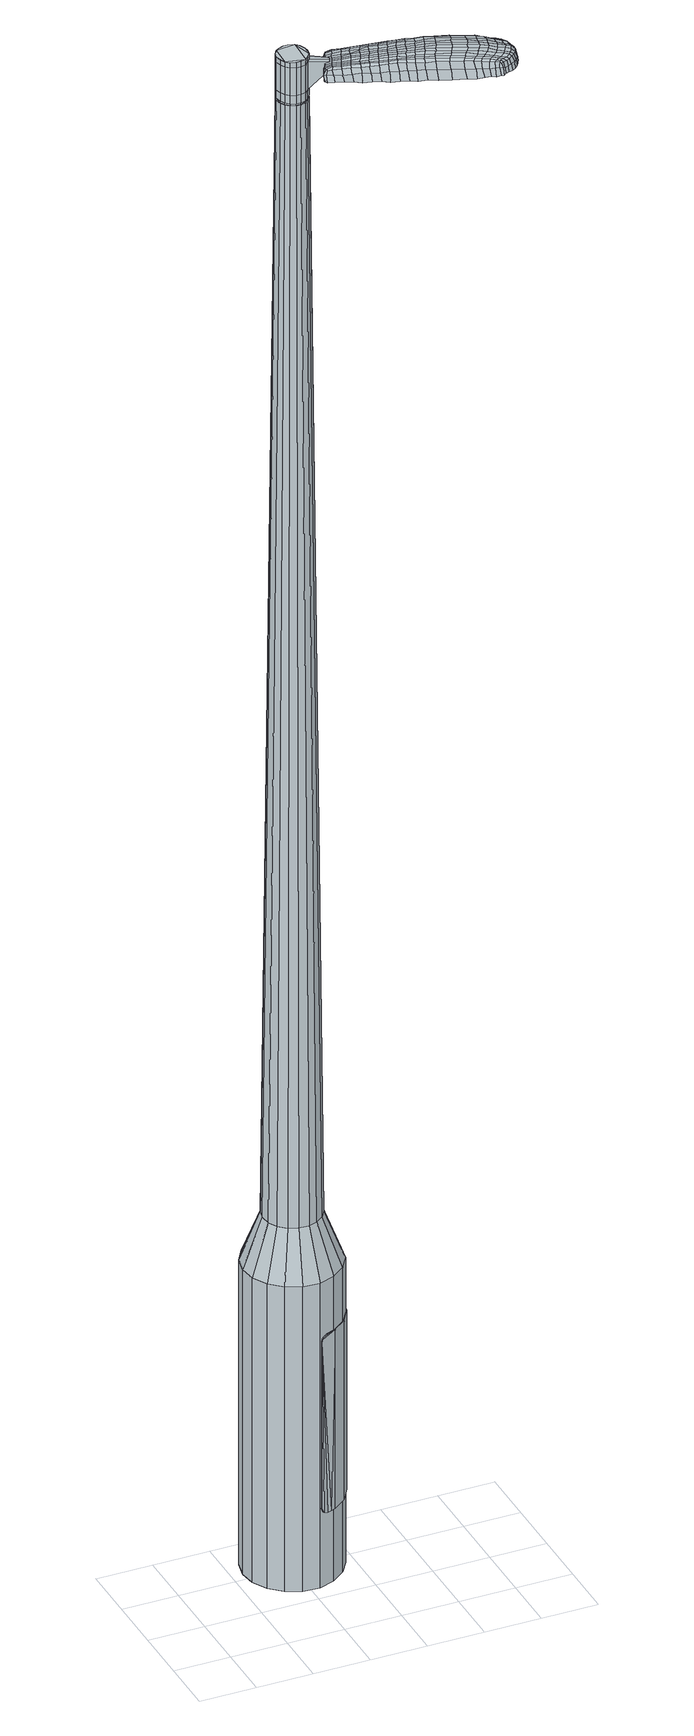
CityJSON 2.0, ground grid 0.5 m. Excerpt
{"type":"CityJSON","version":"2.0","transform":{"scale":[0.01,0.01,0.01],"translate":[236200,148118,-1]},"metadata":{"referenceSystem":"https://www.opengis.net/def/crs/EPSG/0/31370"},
"CityObjects":{
"object1":{"type":"GenericCityObject","attributes":{"cluster":417,"mean_distance_to_centroid":0.353,"new_centroid_x":236201,"new_centroid_y":148119.06,"mean_distance_to_camera":9.39,"H1":10.13,"H2":10.42,"Z_final":110.4,"cluster2":-1,"proj_x":236199.3,"proj_y":148123.16,"id_line":53955,"bearing_l":67.48,"distance":4.45,"orientation":"right","G_obj":337.48},"geometry":[{"type":"MultiSurface","lod":"2","boundaries":[[[0,1,2,3]],[[1,4,5,2]],[[4,6,7,5]],[[6,8,9,7]],[[8,10,11,9]],[[10,12,13,11]],[[12,14,15,13]],[[14,16,17,15]],[[16,18,19,17]],[[18,20,21,19]],[[20,22,23,21]],[[22,24,25,23]],[[24,26,27,25]],[[26,28,29,27]],[[28,30,31,29]],[[30,32,33,31]],[[32,34,35,33]],[[34,0,3,35]],[[36,37,38,39]],[[38,40,41,42]],[[41,43,42]],[[42,44,45,46]],[[45,47,46]],[[46,48,49,50]],[[49,51,50]],[[42,46,50,38]],[[50,52,39,38]],[[53,36,39]],[[2,5,7,35]],[[7,9,11,15]],[[11,13,15]],[[15,17,19,23]],[[19,21,23]],[[23,25,27,31]],[[27,29,31]],[[15,23,31,7]],[[31,33,35,7]],[[3,2,35]],[[1,0,54,55]],[[0,34,56,54]],[[34,32,57,56]],[[32,30,58,57]],[[30,28,59,58]],[[28,26,60,59]],[[26,24,61,60]],[[24,22,62,61]],[[22,20,63,62]],[[20,18,64,63]],[[18,16,65,64]],[[16,14,66,65]],[[14,12,67,66]],[[12,10,68,67]],[[10,8,69,68]],[[8,6,70,69]],[[6,4,71,70]],[[4,1,55,71]],[[55,54,72,73]],[[54,56,74,72]],[[56,57,75,74]],[[57,58,76,75]],[[58,59,77,76]],[[59,60,78,77]],[[60,61,79,78]],[[61,62,80,79]],[[62,63,81,80]],[[63,64,82,81]],[[64,65,83,82]],[[65,66,84,83]],[[66,67,85,84]],[[67,68,86,85]],[[68,69,87,86]],[[69,70,88,87]],[[70,71,89,88]],[[71,55,73,89]],[[90,91,92,93]],[[94,95,91,90]],[[75,96,95,94]],[[97,98,96,75]],[[99,100,98,97]],[[101,102,100,99]],[[103,104,102,101]],[[80,105,104,103]],[[106,107,105,80]],[[108,109,107,106]],[[110,111,109,108]],[[112,113,111,110]],[[114,115,113,112]],[[116,117,115,114]],[[118,119,117,116]],[[120,121,119,118]],[[122,123,121,120]],[[93,92,123,122]],[[124,125,126,127]],[[128,124,127,129]],[[130,128,129,131]],[[132,130,131,133]],[[134,132,133,135]],[[136,134,135,137]],[[138,136,137,139]],[[140,138,139,141]],[[142,140,141,143]],[[144,142,143,145]],[[146,144,145,147]],[[148,146,147,149]],[[150,148,149,151]],[[152,150,151,153]],[[154,152,153,155]],[[156,154,155,157]],[[73,72,90,93]],[[72,74,94,90]],[[74,75,94]],[[76,97,75]],[[76,77,99,97]],[[77,78,101,99]],[[78,79,103,101]],[[79,80,103]],[[81,106,80]],[[81,82,108,106]],[[82,83,110,108]],[[83,84,112,110]],[[84,85,114,112]],[[85,86,116,114]],[[86,87,118,116]],[[87,88,120,118]],[[88,89,122,120]],[[89,73,93,122]],[[158,159,92,91]],[[159,160,123,92]],[[160,161,121,123]],[[161,162,119,121]],[[162,163,117,119]],[[163,164,115,117]],[[164,165,113,115]],[[165,166,111,113]],[[166,167,109,111]],[[167,168,107,109]],[[168,105,107]],[[169,104,105]],[[169,170,102,104]],[[170,171,100,102]],[[171,172,98,100]],[[172,96,98]],[[173,95,96]],[[173,158,91,95]],[[39,52,156,174]],[[159,158,175,157]],[[53,39,174,125]],[[158,173,126,175]],[[36,53,125,124]],[[173,96,127,126]],[[37,36,124,128]],[[96,172,129,127]],[[38,37,128,130]],[[172,171,131,129]],[[40,38,130,132]],[[171,170,133,131]],[[41,40,132,134]],[[170,169,135,133]],[[43,41,134,136]],[[169,105,137,135]],[[42,43,136,138]],[[105,168,139,137]],[[44,42,138,140]],[[168,167,141,139]],[[45,44,140,142]],[[167,166,143,141]],[[47,45,142,144]],[[166,165,145,143]],[[46,47,144,146]],[[165,164,147,145]],[[48,46,146,148]],[[164,163,149,147]],[[49,48,148,150]],[[163,162,151,149]],[[51,49,150,152]],[[162,161,153,151]],[[50,51,152,154]],[[161,160,155,153]],[[52,50,154,156]],[[160,159,157,155]],[[156,157,176,177]],[[157,175,178,176]],[[175,126,179,178]],[[126,125,180,179]],[[125,174,181,180]],[[174,156,177,181]],[[182,183,184,185]],[[186,182,185,187]],[[182,186,188,189]],[[183,182,189,190]],[[191,192,193,194]],[[195,191,194,196]],[[191,195,197,198]],[[192,191,198,199]],[[200,201,202,203]],[[204,200,203,205]],[[200,204,206,207]],[[201,200,207,208]],[[209,210,211,212]],[[213,209,212,214]],[[209,213,215,216]],[[210,209,216,217]],[[218,219,220,221]],[[222,218,221,223]],[[218,222,224,225]],[[219,218,225,226]],[[227,228,229,230]],[[231,227,230,232]],[[227,231,233,234]],[[228,227,234,235]],[[236,237,238,239]],[[228,236,239,229]],[[236,228,235,240]],[[237,236,240,241]],[[242,243,244,245]],[[237,242,245,238]],[[242,237,241,246]],[[243,242,246,247]],[[248,186,187,249]],[[243,248,249,244]],[[248,243,247,250]],[[186,248,250,188]],[[251,252,253,254]],[[255,251,254,256]],[[251,255,257,258]],[[252,251,258,259]],[[260,261,262,263]],[[252,260,263,253]],[[260,252,259,264]],[[261,260,264,265]],[[266,267,268,269]],[[261,266,269,262]],[[266,261,265,270]],[[267,266,270,271]],[[272,273,274,275]],[[267,272,275,268]],[[272,267,271,276]],[[273,272,276,277]],[[278,183,190,279]],[[273,278,279,274]],[[278,273,277,280]],[[183,278,280,184]],[[281,282,283,284]],[[285,281,284,286]],[[281,285,287,288]],[[282,281,288,289]],[[290,291,292,293]],[[282,290,293,283]],[[290,282,289,294]],[[291,290,294,295]],[[296,297,298,299]],[[291,296,299,292]],[[296,291,295,300]],[[297,296,300,301]],[[302,195,196,303]],[[297,302,303,298]],[[302,297,301,304]],[[195,302,304,197]],[[305,306,307,308]],[[309,305,308,310]],[[305,309,311,312]],[[306,305,312,313]],[[314,315,316,317]],[[306,314,317,307]],[[314,306,313,318]],[[315,314,318,319]],[[320,321,322,323]],[[315,320,323,316]],[[320,315,319,324]],[[321,320,324,325]],[[326,327,328,329]],[[321,326,329,322]],[[326,321,325,330]],[[327,326,330,331]],[[332,192,199,333]],[[327,332,333,328]],[[332,327,331,334]],[[192,332,334,193]],[[335,221,220,336]],[[337,335,336,338]],[[335,337,339,340]],[[221,335,340,223]],[[341,337,338,342]],[[343,341,342,344]],[[341,343,345,346]],[[337,341,346,339]],[[347,343,344,348]],[[349,347,348,350]],[[347,349,351,352]],[[343,347,352,345]],[[353,349,350,354]],[[355,353,354,356]],[[353,355,357,358]],[[349,353,358,351]],[[359,355,356,360]],[[210,359,360,211]],[[359,210,217,361]],[[355,359,361,357]],[[362,363,208,207]],[[364,362,207,206]],[[362,364,365,366]],[[363,362,366,367]],[[368,369,367,366]],[[370,368,366,365]],[[368,370,371,372]],[[369,368,372,373]],[[374,375,373,372]],[[376,374,372,371]],[[374,376,377,378]],[[375,374,378,379]],[[380,381,379,378]],[[382,380,378,377]],[[380,382,215,213]],[[381,380,213,214]],[[383,384,385,386]],[[285,383,386,287]],[[383,285,286,387]],[[384,383,387,388]],[[389,204,205,390]],[[384,389,390,385]],[[389,384,388,391]],[[204,389,391,206]],[[392,393,394,395]],[[231,392,395,233]],[[392,231,232,396]],[[393,392,396,397]],[[398,399,400,401]],[[393,398,401,394]],[[398,393,397,402]],[[399,398,402,403]],[[404,201,208,405]],[[399,404,405,400]],[[404,399,403,406]],[[201,404,406,202]],[[407,408,409,410]],[[189,407,410,190]],[[407,189,188,411]],[[408,407,411,412]],[[413,414,415,416]],[[408,413,416,409]],[[413,408,412,417]],[[414,413,417,418]],[[419,212,211,420]],[[414,419,420,415]],[[419,414,418,421]],[[212,419,421,214]],[[422,423,424,425]],[[194,422,425,196]],[[422,194,193,426]],[[423,422,426,427]],[[428,216,215,429]],[[423,428,429,424]],[[428,423,427,430]],[[216,428,430,217]],[[431,432,433,434]],[[309,431,434,311]],[[431,309,310,435]],[[432,431,435,436]],[[437,222,223,438]],[[432,437,438,433]],[[437,432,436,439]],[[222,437,439,224]],[[440,441,442,443]],[[255,440,443,257]],[[440,255,256,444]],[[441,440,444,445]],[[446,447,448,449]],[[441,446,449,442]],[[446,441,445,450]],[[447,446,450,451]],[[452,219,226,453]],[[447,452,453,448]],[[452,447,451,454]],[[219,452,454,220]],[[455,456,445,444]],[[254,455,444,256]],[[455,254,253,457]],[[456,455,457,458]],[[459,460,451,450]],[[456,459,450,445]],[[459,456,458,461]],[[460,459,461,462]],[[463,336,220,454]],[[460,463,454,451]],[[463,460,462,464]],[[336,463,464,338]],[[465,466,467,468]],[[312,465,468,313]],[[465,312,311,434]],[[466,465,434,433]],[[469,340,339,470]],[[466,469,470,467]],[[469,466,433,438]],[[340,469,438,223]],[[471,472,458,457]],[[263,471,457,253]],[[471,263,262,473]],[[472,471,473,474]],[[475,476,462,461]],[[472,475,461,458]],[[475,472,474,477]],[[476,475,477,478]],[[479,342,338,464]],[[476,479,464,462]],[[479,476,478,480]],[[342,479,480,344]],[[481,482,483,484]],[[318,481,484,319]],[[481,318,313,468]],[[482,481,468,467]],[[485,346,345,486]],[[482,485,486,483]],[[485,482,467,470]],[[346,485,470,339]],[[487,488,474,473]],[[269,487,473,262]],[[487,269,268,489]],[[488,487,489,490]],[[491,492,478,477]],[[488,491,477,474]],[[491,488,490,493]],[[492,491,493,494]],[[495,348,344,480]],[[492,495,480,478]],[[495,492,494,496]],[[348,495,496,350]],[[497,498,499,500]],[[324,497,500,325]],[[497,324,319,484]],[[498,497,484,483]],[[501,352,351,502]],[[498,501,502,499]],[[501,498,483,486]],[[352,501,486,345]],[[503,504,490,489]],[[275,503,489,268]],[[503,275,274,505]],[[504,503,505,506]],[[507,508,494,493]],[[504,507,493,490]],[[507,504,506,509]],[[508,507,509,510]],[[511,354,350,496]],[[508,511,496,494]],[[511,508,510,512]],[[354,511,512,356]],[[513,514,515,516]],[[330,513,516,331]],[[513,330,325,500]],[[514,513,500,499]],[[517,358,357,518]],[[514,517,518,515]],[[517,514,499,502]],[[358,517,502,351]],[[519,520,506,505]],[[279,519,505,274]],[[519,279,190,410]],[[520,519,410,409]],[[521,522,510,509]],[[520,521,509,506]],[[521,520,409,416]],[[522,521,416,415]],[[523,360,356,512]],[[522,523,512,510]],[[523,522,415,420]],[[360,523,420,211]],[[524,525,427,426]],[[334,524,426,193]],[[524,334,331,516]],[[525,524,516,515]],[[526,361,217,430]],[[525,526,430,427]],[[526,525,515,518]],[[361,526,518,357]],[[527,528,388,387]],[[284,527,387,286]],[[527,284,283,529]],[[528,527,529,530]],[[531,364,206,391]],[[528,531,391,388]],[[531,528,530,532]],[[364,531,532,365]],[[533,534,535,536]],[[234,533,536,235]],[[533,234,233,395]],[[534,533,395,394]],[[537,538,539,540]],[[534,537,540,535]],[[537,534,394,401]],[[538,537,401,400]],[[541,363,367,542]],[[538,541,542,539]],[[541,538,400,405]],[[363,541,405,208]],[[543,544,530,529]],[[293,543,529,283]],[[543,293,292,545]],[[544,543,545,546]],[[547,370,365,532]],[[544,547,532,530]],[[547,544,546,548]],[[370,547,548,371]],[[549,550,551,552]],[[240,549,552,241]],[[549,240,235,536]],[[550,549,536,535]],[[553,554,555,556]],[[550,553,556,551]],[[553,550,535,540]],[[554,553,540,539]],[[557,369,373,558]],[[554,557,558,555]],[[557,554,539,542]],[[369,557,542,367]],[[559,560,546,545]],[[299,559,545,292]],[[559,299,298,561]],[[560,559,561,562]],[[563,376,371,548]],[[560,563,548,546]],[[563,560,562,564]],[[376,563,564,377]],[[565,566,567,568]],[[246,565,568,247]],[[565,246,241,552]],[[566,565,552,551]],[[569,570,571,572]],[[566,569,572,567]],[[569,566,551,556]],[[570,569,556,555]],[[573,375,379,574]],[[570,573,574,571]],[[573,570,555,558]],[[375,573,558,373]],[[575,576,562,561]],[[303,575,561,298]],[[575,303,196,425]],[[576,575,425,424]],[[577,382,377,564]],[[576,577,564,562]],[[577,576,424,429]],[[382,577,429,215]],[[578,579,412,411]],[[250,578,411,188]],[[578,250,247,568]],[[579,578,568,567]],[[580,581,418,417]],[[579,580,417,412]],[[580,579,567,572]],[[581,580,572,571]],[[582,381,214,421]],[[581,582,421,418]],[[582,581,571,574]],[[381,582,574,379]],[[583,584,585,586]],[[586,585,587,588]],[[589,587,585,590]],[[590,585,584,591]],[[592,593,594,595]],[[595,594,596,597]],[[598,596,594,599]],[[599,594,593,600]],[[601,602,603,604]],[[604,603,605,606]],[[607,605,603,608]],[[608,603,602,609]],[[610,611,612,613]],[[613,612,614,615]],[[616,614,612,617]],[[617,612,611,618]],[[619,620,621,622]],[[622,621,623,624]],[[625,623,621,626]],[[626,621,620,627]],[[628,629,630,631]],[[631,630,632,633]],[[634,632,630,635]],[[635,630,629,636]],[[637,638,639,640]],[[640,639,629,628]],[[636,629,639,641]],[[641,639,638,642]],[[643,644,645,646]],[[646,645,638,637]],[[642,638,645,647]],[[647,645,644,648]],[[588,587,649,650]],[[650,649,644,643]],[[648,644,649,651]],[[651,649,587,589]],[[652,653,654,655]],[[655,654,656,657]],[[658,656,654,659]],[[659,654,653,660]],[[661,662,663,664]],[[664,663,653,652]],[[660,653,663,665]],[[665,663,662,666]],[[667,668,669,670]],[[670,669,662,661]],[[666,662,669,671]],[[671,669,668,672]],[[673,674,675,676]],[[676,675,668,667]],[[672,668,675,677]],[[677,675,674,678]],[[591,584,679,680]],[[680,679,674,673]],[[678,674,679,681]],[[681,679,584,583]],[[682,683,684,685]],[[685,684,686,687]],[[688,686,684,689]],[[689,684,683,690]],[[691,692,693,694]],[[694,693,683,682]],[[690,683,693,695]],[[695,693,692,696]],[[697,698,699,700]],[[700,699,692,691]],[[696,692,699,701]],[[701,699,698,702]],[[597,596,703,704]],[[704,703,698,697]],[[702,698,703,705]],[[705,703,596,598]],[[706,707,708,709]],[[709,708,710,711]],[[712,710,708,713]],[[713,708,707,714]],[[715,716,717,718]],[[718,717,707,706]],[[714,707,717,719]],[[719,717,716,720]],[[721,722,723,724]],[[724,723,716,715]],[[720,716,723,725]],[[725,723,722,726]],[[727,728,729,730]],[[730,729,722,721]],[[726,722,729,731]],[[731,729,728,732]],[[600,593,733,734]],[[734,733,728,727]],[[732,728,733,735]],[[735,733,593,592]],[[619,622,736,737]],[[737,736,738,739]],[[740,738,736,741]],[[741,736,622,624]],[[739,738,742,743]],[[743,742,744,745]],[[746,744,742,747]],[[747,742,738,740]],[[745,744,748,749]],[[749,748,750,751]],[[752,750,748,753]],[[753,748,744,746]],[[751,750,754,755]],[[755,754,756,757]],[[758,756,754,759]],[[759,754,750,752]],[[757,756,760,761]],[[761,760,611,610]],[[618,611,760,762]],[[762,760,756,758]],[[609,763,764,608]],[[608,764,765,607]],[[766,765,764,767]],[[767,764,763,768]],[[768,769,770,767]],[[767,770,771,766]],[[772,771,770,773]],[[773,770,769,774]],[[774,775,776,773]],[[773,776,777,772]],[[778,777,776,779]],[[779,776,775,780]],[[780,781,782,779]],[[779,782,783,778]],[[616,783,782,614]],[[614,782,781,615]],[[784,785,786,787]],[[787,786,686,688]],[[687,686,786,788]],[[788,786,785,789]],[[606,605,790,791]],[[791,790,785,784]],[[789,785,790,792]],[[792,790,605,607]],[[793,794,795,796]],[[796,795,632,634]],[[633,632,795,797]],[[797,795,794,798]],[[799,800,801,802]],[[802,801,794,793]],[[798,794,801,803]],[[803,801,800,804]],[[609,602,805,806]],[[806,805,800,799]],[[804,800,805,807]],[[807,805,602,601]],[[808,809,810,811]],[[811,810,590,591]],[[589,590,810,812]],[[812,810,809,813]],[[814,815,816,817]],[[817,816,809,808]],[[813,809,816,818]],[[818,816,815,819]],[[610,613,820,821]],[[821,820,815,814]],[[819,815,820,822]],[[822,820,613,615]],[[823,824,825,826]],[[826,825,595,597]],[[592,595,825,827]],[[827,825,824,828]],[[616,617,829,830]],[[830,829,824,823]],[[828,824,829,831]],[[831,829,617,618]],[[832,833,834,835]],[[835,834,710,712]],[[711,710,834,836]],[[836,834,833,837]],[[624,623,838,839]],[[839,838,833,832]],[[837,833,838,840]],[[840,838,623,625]],[[841,842,656,843]],[[843,656,658]],[[657,656,844]],[[656,842,844]],[[845,846,847,848]],[[848,847,842,841]],[[844,842,847,849]],[[849,847,846,850]],[[627,620,851,852]],[[852,851,846,845]],[[850,846,851,853]],[[853,851,620,619]],[[854,855,844]],[[844,855,655,657]],[[652,655,855,856]],[[856,855,854,857]],[[850,858,859,849]],[[849,859,854,844]],[[857,854,859,860]],[[860,859,858,861]],[[619,737,862,853]],[[853,862,858,850]],[[861,858,862,863]],[[863,862,737,739]],[[864,865,866,867]],[[867,866,713,714]],[[712,713,866,835]],[[835,866,865,832]],[[740,741,868,869]],[[869,868,865,864]],[[832,865,868,839]],[[839,868,741,624]],[[857,870,871,856]],[[856,871,664,652]],[[661,664,871,872]],[[871,870,872]],[[861,873,874,860]],[[860,874,870,857]],[[872,870,874,875]],[[875,874,873,876]],[[739,743,877,863]],[[863,877,873,861]],[[876,873,877,878]],[[878,877,743,745]],[[879,880,881,882]],[[882,881,719,720]],[[714,719,881,867]],[[867,881,880,864]],[[746,747,883,884]],[[884,883,880,879]],[[864,880,883,869]],[[869,883,747,740]],[[872,885,670,661]],[[667,670,885,886]],[[886,885,887]],[[876,888,889,875]],[[875,889,885,872]],[[887,885,889,890]],[[890,889,888,891]],[[745,749,892,878]],[[878,892,888,876]],[[891,888,892,893]],[[893,892,749,751]],[[894,895,896,897]],[[897,896,725,726]],[[720,725,896,882]],[[882,896,895,879]],[[752,753,898,899]],[[899,898,895,894]],[[879,895,898,884]],[[884,898,753,746]],[[887,900,901,886]],[[886,901,676,667]],[[673,676,901,902]],[[902,901,900,903]],[[891,904,905,890]],[[890,905,900,887]],[[903,900,905,906]],[[906,905,904,907]],[[751,755,908,893]],[[893,908,904,891]],[[907,904,908,909]],[[909,908,755,757]],[[910,911,912,913]],[[913,912,731,732]],[[726,731,912,897]],[[897,912,911,894]],[[758,759,914,915]],[[915,914,911,910]],[[894,911,914,899]],[[899,914,759,752]],[[903,916,917,902]],[[902,917,680,673]],[[591,680,917,811]],[[811,917,916,808]],[[907,918,919,906]],[[906,919,916,903]],[[808,916,919,817]],[[817,919,918,814]],[[757,761,920,909]],[[909,920,918,907]],[[814,918,920,821]],[[821,920,761,610]],[[828,921,922,827]],[[827,922,735,592]],[[732,735,922,913]],[[913,922,921,910]],[[618,762,923,831]],[[831,923,921,828]],[[910,921,923,915]],[[915,923,762,758]],[[789,924,925,788]],[[788,925,685,687]],[[682,685,925,926]],[[926,925,924,927]],[[607,765,928,792]],[[792,928,924,789]],[[927,924,928,929]],[[929,928,765,766]],[[930,931,932,933]],[[933,932,635,636]],[[634,635,932,796]],[[796,932,931,793]],[[934,935,936,937]],[[937,936,931,930]],[[793,931,936,802]],[[802,936,935,799]],[[768,763,938,939]],[[939,938,935,934]],[[799,935,938,806]],[[806,938,763,609]],[[927,940,941,926]],[[926,941,694,682]],[[691,694,941,942]],[[942,941,940,943]],[[766,771,944,929]],[[929,944,940,927]],[[943,940,944,945]],[[945,944,771,772]],[[946,947,948,949]],[[949,948,641,642]],[[636,641,948,933]],[[933,948,947,930]],[[950,951,952,953]],[[953,952,947,946]],[[930,947,952,937]],[[937,952,951,934]],[[774,769,954,955]],[[955,954,951,950]],[[934,951,954,939]],[[939,954,769,768]],[[943,956,957,942]],[[942,957,700,691]],[[697,700,957,958]],[[958,957,956,959]],[[772,777,960,945]],[[945,960,956,943]],[[959,956,960,961]],[[961,960,777,778]],[[962,963,964,965]],[[965,964,647,648]],[[642,647,964,949]],[[949,964,963,946]],[[966,967,968,969]],[[969,968,963,962]],[[946,963,968,953]],[[953,968,967,950]],[[780,775,970,971]],[[971,970,967,966]],[[950,967,970,955]],[[955,970,775,774]],[[959,972,973,958]],[[958,973,704,697]],[[597,704,973,826]],[[826,973,972,823]],[[778,783,974,961]],[[961,974,972,959]],[[823,972,974,830]],[[830,974,783,616]],[[813,975,976,812]],[[812,976,651,589]],[[648,651,976,965]],[[965,976,975,962]],[[819,977,978,818]],[[818,978,975,813]],[[962,975,978,969]],[[969,978,977,966]],[[615,781,979,822]],[[822,979,977,819]],[[966,977,979,971]],[[971,979,781,780]],[[583,586,185,184]],[[586,588,187,185]],[[598,599,198,197]],[[599,600,199,198]],[[601,604,203,202]],[[604,606,205,203]],[[625,626,225,224]],[[626,627,226,225]],[[628,631,230,229]],[[631,633,232,230]],[[637,640,239,238]],[[640,628,229,239]],[[643,646,245,244]],[[646,637,238,245]],[[588,650,249,187]],[[650,643,244,249]],[[658,659,258,257]],[[659,660,259,258]],[[660,665,264,259]],[[665,666,265,264]],[[666,671,270,265]],[[671,672,271,270]],[[672,677,276,271]],[[677,678,277,276]],[[678,681,280,277]],[[681,583,184,280]],[[688,689,288,287]],[[689,690,289,288]],[[690,695,294,289]],[[695,696,295,294]],[[696,701,300,295]],[[701,702,301,300]],[[702,705,304,301]],[[705,598,197,304]],[[706,709,308,307]],[[709,711,310,308]],[[715,718,317,316]],[[718,706,307,317]],[[721,724,323,322]],[[724,715,316,323]],[[727,730,329,328]],[[730,721,322,329]],[[600,734,333,199]],[[734,727,328,333]],[[784,787,386,385]],[[787,688,287,386]],[[606,791,390,205]],[[791,784,385,390]],[[633,797,396,232]],[[797,798,397,396]],[[798,803,402,397]],[[803,804,403,402]],[[804,807,406,403]],[[807,601,202,406]],[[711,836,435,310]],[[836,837,436,435]],[[837,840,439,436]],[[840,625,224,439]],[[841,843,443,442]],[[843,658,257,443]],[[845,848,449,448]],[[848,841,442,449]],[[627,852,453,226]],[[852,845,448,453]],[[980,981,982,983]],[[984,985,983,982]],[[986,987,988,989]],[[990,991,992,993]],[[981,994,995,982]],[[996,984,982,995]],[[997,986,989,998]],[[999,1000,991,990]],[[994,1001,1002,995]],[[1002,1003,996,995]],[[1004,997,998,1005]],[[1006,1000,999,1007]],[[1001,1008,1009,1002]],[[1009,1010,1003,1002]],[[1011,1004,1005,1012]],[[1013,1006,1007,1014]],[[1015,1016,1017,1018]],[[1019,1020,1016,1015]],[[1019,1021,1022,1020]],[[1021,1023,1024,1022]],[[1025,1026,1027,1028]],[[1029,1030,1026,1025]],[[1031,1032,1030,1029]],[[1033,1034,1032,1031]],[[1028,1017,1016,1025]],[[1025,1016,1020,1029]],[[1020,1022,1031,1029]],[[1022,1024,1033,1031]],[[989,988,985,984]],[[998,989,984,996]],[[1003,1005,998,996]],[[1010,1012,1005,1003]],[[990,993,987,986]],[[999,990,986,997]],[[1007,999,997,1004]],[[1014,1007,1004,1011]],[[991,1015,1018,992]],[[1000,1019,1015,991]],[[1021,1019,1000,1006]],[[1023,1021,1006,1013]],[[1035,1036,1037,1038]],[[1037,1039,1040,1041]],[[1037,1041,1042,1043]],[[1037,1043,1038]],[[1044,1035,1038,1045]],[[1046,1045,1038,1047]],[[1048,1047,1038]],[[1049,1037,1036,1050]],[[1051,1049,1050,1052]],[[1053,1051,1052,1054]],[[1055,1053,1054,1056]],[[1057,1055,1056,1058]],[[1058,1059,1060,1061]],[[1058,1061,1062,1063]],[[1058,1063,1064,1065]],[[1064,1066,1067,1068]],[[1064,1068,1069,1070]],[[1064,1070,1065]],[[1058,1065,1057]],[[1071,1072,1036,1035]],[[1073,1074,1039,1037]],[[1075,1076,1048,1038]],[[1072,1077,1050,1036]],[[1078,1073,1037,1049]],[[1077,1079,1052,1050]],[[1080,1078,1049,1051]],[[1079,1081,1054,1052]],[[1082,1080,1051,1053]],[[1081,1083,1056,1054]],[[1084,1082,1053,1055]],[[1083,1085,1058,1056]],[[1086,1084,1055,1057]],[[1085,1087,1059,1058]],[[1088,1089,1066,1064]],[[1090,1086,1057,1065]],[[1060,1059,1087,1091]],[[1061,1060,1091,1092]],[[1062,1061,1092,1093]],[[1063,1062,1093,1094]],[[1064,1063,1094,1088]],[[1095,1071,1035,1044]],[[1096,1095,1044,1045]],[[1097,1096,1045,1046]],[[1098,1097,1046,1047]],[[1076,1098,1047,1048]],[[1040,1039,1074,1099]],[[1067,1066,1089,1100]],[[1041,1040,1099,1101]],[[1042,1041,1101,1102]],[[1043,1042,1102,1103]],[[1038,1043,1103,1075]],[[1068,1067,1100,1104]],[[1069,1068,1104,1105]],[[1070,1069,1105,1106]],[[1065,1070,1106,1090]]]}]}
},
"vertices":[
[142,90,384],[134,78,384],[134,78,96],[142,90,96],[122,69,384],[122,69,96],[108,64,384],[108,64,96],[93,65,384],[93,65,96],[80,71,384],[80,71,96],[69,81,384],[69,81,96],[62,94,384],[62,94,96],[60,108,384],[60,108,96],[63,123,384],[63,123,96],[71,135,384],[71,135,96],[83,144,384],[83,144,96],[97,148,384],[97,148,96],[112,148,384],[112,148,96],[125,142,384],[125,142,96],[136,132,384],[136,132,96],[143,119,384],[143,119,96],[145,105,384],[145,105,96],[115,110,1524],[113,115,1524],[110,118,1524],[115,101,1524],[105,120,1524],[101,120,1524],[93,116,1524],[96,118,1524],[90,112,1524],[89,107,1524],[92,98,1524],[90,102,1524],[95,95,1524],[100,93,1524],[109,94,1524],[104,93,1524],[112,97,1524],[116,106,1524],[126,97,429],[121,89,429],[128,105,429],[126,114,429],[122,122,429],[116,128,429],[108,131,429],[99,131,429],[91,129,429],[84,123,429],[79,116,429],[77,108,429],[78,99,429],[82,91,429],[89,85,429],[97,82,429],[106,81,429],[114,84,429],[115,101,1483],[112,97,1483],[116,106,1483],[115,110,1483],[113,115,1483],[110,118,1483],[105,120,1483],[101,120,1483],[96,118,1483],[93,116,1483],[90,112,1483],[89,107,1483],[90,102,1483],[92,98,1483],[95,95,1483],[100,93,1483],[104,93,1483],[109,94,1483],[114,102,1483],[114,102,1485],[112,98,1485],[112,98,1483],[115,106,1483],[115,106,1485],[115,110,1485],[113,114,1483],[113,114,1485],[109,117,1483],[109,117,1485],[105,119,1483],[105,119,1485],[101,119,1483],[101,119,1485],[96,118,1485],[93,115,1483],[93,115,1485],[91,111,1483],[91,111,1485],[90,107,1483],[90,107,1485],[90,103,1483],[90,103,1485],[92,99,1483],[92,99,1485],[96,96,1483],[96,96,1485],[100,94,1483],[100,94,1485],[104,94,1483],[104,94,1485],[108,95,1483],[108,95,1485],[115,110,1519],[116,106,1519],[116,106,1493],[115,110,1493],[113,115,1519],[113,115,1493],[110,118,1519],[110,118,1493],[105,120,1519],[105,120,1493],[101,120,1519],[101,120,1493],[96,118,1519],[96,118,1493],[93,116,1519],[93,116,1493],[90,112,1519],[90,112,1493],[89,107,1519],[89,107,1493],[90,102,1519],[90,102,1493],[92,98,1519],[92,98,1493],[95,95,1519],[95,95,1493],[100,93,1519],[100,93,1493],[104,93,1519],[104,93,1493],[109,94,1519],[109,94,1493],[112,97,1519],[112,97,1493],[115,101,1485],[112,97,1485],[109,94,1485],[104,93,1485],[100,93,1485],[95,95,1485],[92,98,1485],[90,102,1485],[89,107,1485],[90,112,1485],[93,116,1485],[101,120,1485],[105,120,1485],[110,118,1485],[113,115,1485],[116,106,1485],[115,101,1519],[115,101,1493],[131,91,1513],[131,91,1518],[132,94,1513],[133,97,1513],[133,97,1518],[132,94,1518],[193,48,1519],[187,51,1518],[187,49,1509],[194,46,1510],[201,44,1519],[202,42,1510],[201,46,1526],[193,49,1525],[186,52,1525],[208,83,1519],[201,86,1518],[200,85,1525],[207,82,1525],[216,80,1519],[215,79,1526],[218,81,1510],[210,84,1510],[203,87,1509],[269,39,1519],[268,35,1519],[268,35,1513],[270,39,1513],[270,43,1519],[271,43,1513],[268,44,1524],[268,40,1524],[266,36,1524],[201,67,1530],[194,70,1529],[193,67,1529],[199,64,1530],[209,64,1531],[208,61,1531],[210,67,1530],[202,71,1530],[195,73,1529],[126,98,1512],[125,95,1512],[126,95,1517],[127,97,1517],[127,101,1512],[128,100,1517],[128,101,1506],[127,98,1506],[126,95,1506],[248,26,1519],[245,27,1519],[245,25,1512],[249,25,1512],[251,26,1518],[251,24,1512],[250,27,1522],[249,28,1523],[245,28,1524],[240,28,1519],[235,30,1519],[236,28,1512],[241,27,1512],[241,30,1524],[235,32,1525],[230,32,1519],[222,35,1519],[223,33,1511],[230,30,1511],[229,34,1526],[222,37,1526],[212,40,1519],[212,38,1510],[211,41,1526],[127,80,1513],[133,76,1513],[133,78,1518],[126,81,1517],[122,83,1512],[123,83,1516],[122,81,1506],[127,78,1507],[134,75,1507],[140,73,1514],[147,70,1515],[147,71,1520],[140,75,1519],[141,72,1507],[147,68,1507],[154,67,1515],[160,63,1516],[160,65,1522],[153,68,1521],[154,65,1508],[161,62,1508],[167,60,1517],[174,57,1517],[173,59,1524],[167,62,1523],[167,58,1508],[174,55,1509],[180,54,1518],[180,56,1524],[181,52,1509],[263,59,1519],[260,61,1519],[259,60,1524],[262,58,1523],[265,57,1518],[264,57,1522],[266,58,1512],[264,60,1512],[261,61,1512],[256,63,1519],[250,66,1519],[249,65,1525],[255,62,1524],[257,64,1512],[252,66,1512],[245,68,1519],[238,71,1519],[236,70,1526],[244,67,1526],[247,69,1511],[239,72,1511],[227,76,1519],[226,75,1526],[229,77,1510],[138,108,1513],[145,105,1513],[147,106,1507],[140,108,1507],[133,109,1512],[134,110,1506],[133,108,1516],[137,107,1517],[144,104,1518],[153,103,1514],[160,100,1515],[161,101,1507],[154,104,1507],[151,102,1519],[158,99,1520],[167,98,1515],[174,95,1516],[175,96,1508],[168,99,1508],[165,97,1521],[172,94,1522],[181,93,1517],[188,91,1517],[189,91,1509],[182,94,1508],[179,92,1523],[186,90,1524],[195,88,1518],[196,89,1509],[193,87,1524],[132,95,1519],[131,93,1519],[139,92,1520],[138,90,1520],[140,95,1520],[133,98,1519],[146,90,1522],[145,87,1522],[153,87,1523],[152,84,1523],[154,90,1523],[147,92,1521],[160,84,1524],[159,81,1524],[166,81,1525],[165,79,1525],[168,84,1525],[161,87,1524],[173,78,1526],[172,76,1526],[180,76,1527],[179,73,1527],[181,79,1527],[175,81,1526],[187,73,1528],[186,70,1528],[188,76,1528],[265,41,1527],[263,37,1527],[265,45,1526],[261,46,1527],[261,42,1528],[259,39,1528],[255,45,1529],[253,41,1529],[256,49,1528],[249,52,1530],[248,48,1530],[247,44,1530],[241,51,1531],[240,47,1531],[242,54,1530],[234,58,1531],[233,54,1531],[231,51,1531],[221,59,1531],[220,56,1531],[222,63,1531],[266,56,1518],[268,53,1519],[269,53,1513],[267,56,1513],[265,56,1523],[266,53,1523],[269,48,1519],[270,48,1513],[267,48,1524],[253,26,1518],[256,27,1518],[255,28,1523],[252,27,1523],[253,25,1513],[256,26,1513],[259,28,1519],[263,30,1519],[261,31,1524],[258,29,1523],[260,27,1513],[263,29,1513],[265,32,1519],[264,33,1524],[266,32,1513],[193,51,1528],[194,53,1528],[187,56,1528],[187,54,1527],[201,47,1528],[202,49,1529],[195,55,1529],[197,58,1530],[190,61,1529],[189,58,1528],[203,52,1529],[205,54,1530],[198,61,1530],[191,64,1529],[206,57,1531],[206,81,1528],[205,79,1529],[213,75,1529],[214,78,1528],[199,83,1527],[198,81,1528],[204,75,1529],[212,72,1530],[197,77,1528],[131,109,1512],[130,107,1512],[131,106,1517],[132,108,1517],[132,109,1506],[131,108,1506],[129,104,1512],[130,103,1517],[130,104,1506],[120,84,1512],[121,86,1512],[121,85,1506],[121,83,1506],[122,84,1517],[122,86,1517],[122,88,1512],[123,91,1512],[124,90,1506],[122,87,1506],[123,88,1517],[124,90,1517],[124,93,1512],[125,92,1506],[125,93,1517],[127,82,1519],[127,84,1519],[133,79,1520],[134,81,1520],[128,86,1519],[129,88,1519],[135,83,1520],[136,85,1520],[130,91,1519],[137,88,1520],[137,106,1519],[136,104,1519],[143,102,1520],[144,103,1520],[135,101,1519],[142,99,1520],[140,76,1521],[141,78,1521],[147,73,1522],[148,74,1522],[142,80,1521],[143,82,1521],[148,77,1522],[150,79,1523],[144,85,1522],[151,82,1523],[151,101,1521],[150,99,1521],[157,96,1522],[158,98,1522],[148,96,1521],[155,93,1522],[154,70,1523],[154,71,1523],[160,66,1524],[161,68,1524],[155,74,1523],[156,76,1524],[162,70,1525],[163,73,1525],[157,79,1524],[164,76,1525],[165,96,1523],[164,94,1523],[171,91,1524],[172,93,1524],[162,91,1524],[169,88,1525],[167,63,1525],[168,65,1525],[174,60,1526],[174,62,1526],[169,67,1526],[170,70,1526],[175,64,1527],[177,67,1527],[171,73,1526],[178,70,1527],[179,91,1525],[178,89,1525],[185,86,1526],[185,88,1526],[176,85,1526],[183,83,1527],[180,57,1527],[181,59,1527],[182,61,1527],[183,64,1528],[185,67,1528],[192,86,1527],[191,84,1527],[190,80,1528],[263,56,1525],[264,54,1525],[259,58,1526],[260,56,1526],[265,50,1526],[261,51,1527],[250,28,1525],[252,29,1525],[249,30,1526],[247,29,1525],[256,30,1525],[259,32,1526],[255,33,1527],[252,31,1526],[261,34,1526],[257,36,1527],[255,60,1526],[255,58,1527],[249,63,1527],[250,61,1528],[256,54,1528],[250,56,1529],[242,31,1526],[244,32,1527],[238,34,1528],[236,33,1527],[246,33,1527],[249,35,1528],[243,38,1529],[240,36,1528],[251,38,1528],[245,41,1530],[244,66,1528],[244,63,1529],[236,69,1528],[236,67,1529],[243,59,1529],[235,62,1530],[230,35,1528],[232,36,1528],[224,39,1529],[223,38,1528],[234,38,1529],[236,41,1530],[228,44,1530],[226,42,1530],[238,44,1530],[230,47,1531],[225,73,1529],[225,71,1529],[224,67,1530],[212,43,1528],[213,44,1529],[215,46,1530],[216,49,1530],[218,52,1531],[188,51,1509],[188,52,1518],[194,49,1518],[195,48,1509],[202,46,1519],[202,44,1510],[201,48,1525],[194,51,1525],[187,54,1525],[199,83,1525],[201,84,1518],[207,81,1518],[206,80,1525],[215,78,1519],[214,77,1525],[217,79,1510],[209,82,1509],[203,85,1509],[266,36,1513],[266,37,1519],[267,40,1519],[268,39,1513],[267,43,1519],[268,43,1513],[266,44,1524],[266,40,1524],[264,37,1524],[193,67,1528],[194,70,1528],[201,67,1529],[200,64,1529],[209,64,1529],[208,61,1529],[211,67,1529],[202,70,1529],[195,73,1528],[128,94,1516],[127,95,1512],[128,97,1512],[129,97,1516],[129,100,1512],[130,99,1516],[130,100,1506],[129,97,1506],[128,94,1506],[246,27,1512],[246,29,1519],[249,28,1518],[249,27,1512],[251,28,1518],[251,26,1512],[250,29,1522],[249,29,1523],[246,30,1523],[236,30,1512],[236,32,1519],[241,30,1519],[241,29,1512],[241,32,1524],[236,34,1525],[224,35,1511],[223,37,1519],[230,34,1519],[231,32,1511],[230,36,1525],[223,39,1526],[212,41,1519],[213,39,1510],[212,43,1526],[134,80,1518],[134,78,1513],[128,82,1513],[127,83,1517],[123,84,1512],[124,84,1515],[124,83,1506],[128,80,1506],[135,77,1507],[148,73,1520],[148,72,1514],[141,75,1514],[141,76,1519],[142,73,1507],[148,70,1507],[161,67,1522],[161,65,1516],[155,68,1515],[154,70,1521],[155,67,1508],[162,63,1508],[174,60,1523],[174,59,1517],[168,62,1516],[168,63,1522],[168,60,1508],[175,57,1508],[181,56,1517],[181,57,1524],[182,54,1509],[258,58,1523],[259,59,1519],[262,57,1518],[261,56,1523],[263,56,1518],[262,56,1522],[264,57,1512],[263,58,1512],[260,60,1512],[248,63,1525],[249,64,1519],[255,61,1519],[254,60,1524],[256,62,1512],[251,65,1512],[236,69,1526],[237,70,1519],[244,66,1519],[243,65,1525],[246,67,1511],[239,70,1511],[226,74,1519],[225,73,1526],[228,75,1510],[146,104,1507],[145,103,1513],[138,106,1513],[139,106,1506],[133,107,1512],[134,108,1506],[133,106,1515],[137,105,1517],[144,103,1518],[161,99,1507],[159,98,1514],[152,101,1514],[153,102,1507],[151,100,1519],[158,98,1520],[175,94,1508],[173,94,1516],[166,96,1515],[168,97,1508],[165,95,1521],[172,93,1522],[189,90,1508],[187,89,1517],[180,91,1516],[182,92,1508],[179,90,1522],[186,88,1523],[194,86,1517],[196,87,1509],[193,85,1524],[133,95,1518],[132,93,1518],[139,92,1519],[138,90,1519],[141,95,1519],[134,98,1518],[146,89,1520],[145,87,1520],[153,87,1521],[152,84,1521],[154,89,1521],[148,92,1520],[160,84,1523],[159,81,1523],[167,81,1524],[166,78,1524],[168,84,1524],[161,87,1523],[174,78,1525],[173,75,1525],[181,75,1526],[180,73,1526],[182,78,1526],[175,81,1525],[187,73,1527],[186,70,1527],[189,76,1527],[262,38,1526],[264,41,1526],[264,45,1525],[261,46,1526],[260,43,1526],[259,39,1526],[253,42,1528],[254,45,1528],[255,49,1527],[248,51,1528],[248,48,1529],[246,45,1529],[240,47,1530],[241,50,1530],[242,54,1529],[234,57,1530],[233,54,1530],[231,51,1530],[220,56,1530],[221,59,1530],[222,62,1530],[267,53,1513],[266,52,1518],[264,55,1518],[266,56,1512],[263,55,1523],[264,52,1523],[267,48,1519],[268,48,1513],[265,48,1523],[254,30,1523],[255,29,1518],[253,28,1518],[252,29,1523],[253,27,1512],[255,27,1512],[260,32,1523],[261,32,1519],[258,30,1519],[257,31,1523],[259,29,1513],[262,31,1513],[264,34,1519],[262,34,1524],[264,33,1513],[188,56,1527],[195,53,1527],[194,52,1527],[187,55,1526],[202,49,1527],[202,50,1528],[191,61,1528],[197,58,1528],[196,56,1528],[189,59,1527],[204,52,1528],[205,55,1529],[198,61,1529],[192,64,1528],[207,58,1529],[213,75,1528],[205,78,1527],[205,79,1527],[213,76,1527],[199,82,1526],[198,80,1527],[204,74,1528],[212,71,1528],[197,77,1527],[133,105,1516],[132,106,1512],[132,107,1512],[133,106,1516],[133,108,1506],[133,107,1506],[131,103,1512],[131,102,1516],[132,103,1506],[124,84,1506],[123,85,1512],[123,83,1506],[124,85,1516],[126,89,1506],[125,90,1512],[124,87,1512],[124,86,1506],[125,87,1516],[126,90,1516],[126,92,1512],[127,92,1506],[127,92,1516],[128,84,1518],[128,83,1518],[134,80,1519],[135,81,1519],[130,88,1518],[129,86,1518],[135,83,1519],[136,85,1519],[131,90,1518],[137,87,1519],[143,101,1519],[137,104,1518],[137,105,1518],[144,102,1519],[135,101,1518],[142,98,1519],[141,78,1520],[141,77,1520],[148,74,1521],[143,82,1520],[142,80,1520],[149,77,1521],[150,79,1521],[144,85,1520],[151,82,1521],[157,96,1521],[150,99,1520],[151,100,1520],[158,97,1521],[149,95,1520],[156,93,1521],[155,71,1522],[161,67,1523],[162,68,1523],[157,76,1522],[156,74,1522],[163,71,1523],[164,73,1524],[158,79,1523],[165,76,1524],[171,91,1523],[164,93,1522],[165,94,1522],[172,92,1523],[163,90,1522],[170,87,1523],[168,65,1524],[168,64,1524],[174,61,1525],[175,62,1525],[170,70,1525],[169,68,1524],[176,64,1525],[177,67,1526],[172,73,1525],[178,70,1526],[185,86,1525],[178,88,1524],[178,89,1524],[185,87,1525],[177,85,1524],[183,82,1525],[182,59,1526],[181,58,1526],[184,64,1527],[183,61,1526],[185,67,1527],[192,83,1526],[192,84,1526],[190,79,1526],[262,53,1524],[261,55,1524],[258,57,1525],[259,55,1525],[263,49,1525],[260,51,1525],[249,31,1525],[252,30,1524],[250,30,1524],[247,31,1525],[254,34,1526],[258,33,1525],[255,31,1524],[251,32,1525],[260,35,1525],[257,37,1526],[255,57,1526],[254,59,1526],[248,62,1526],[249,60,1527],[255,53,1526],[249,56,1527],[238,35,1527],[244,33,1526],[242,32,1526],[236,34,1526],[242,39,1528],[249,36,1527],[246,34,1526],[240,37,1527],[251,39,1527],[244,42,1528],[243,63,1527],[243,64,1527],[235,68,1527],[235,66,1528],[243,59,1528],[235,62,1529],[224,40,1528],[232,37,1527],[231,36,1527],[223,39,1527],[228,45,1529],[236,41,1529],[234,39,1528],[226,42,1528],[238,44,1529],[230,48,1530],[224,70,1528],[225,72,1528],[223,66,1529],[213,45,1528],[213,44,1528],[217,50,1529],[215,47,1529],[218,53,1530],[123,83,1508],[126,89,1508],[155,76,1509],[152,68,1509],[175,67,1510],[172,59,1510],[211,51,1512],[208,42,1512],[191,49,1511],[195,58,1511],[228,44,1513],[240,39,1514],[237,31,1514],[224,35,1513],[128,95,1508],[158,83,1509],[178,75,1510],[215,59,1512],[198,66,1511],[231,53,1513],[244,47,1514],[131,102,1508],[161,90,1509],[182,83,1510],[218,68,1512],[202,75,1511],[247,56,1514],[235,61,1513],[133,108,1508],[164,97,1509],[185,91,1510],[222,77,1512],[205,84,1511],[251,64,1514],[239,70,1513],[253,35,1514],[258,34,1514],[255,27,1514],[250,27,1514],[256,42,1514],[261,40,1514],[259,50,1514],[263,47,1514],[263,58,1514],[266,54,1514],[263,35,1515],[267,36,1515],[267,35,1515],[262,31,1515],[265,39,1515],[268,37,1515],[267,43,1515],[268,38,1515],[268,47,1515],[269,39,1515],[135,135,334],[138,132,334],[138,132,165],[127,142,171],[135,135,165],[132,138,165],[130,140,166],[128,141,167],[128,142,169],[132,138,334],[130,140,333],[128,141,332],[128,142,331],[127,142,328],[144,119,165],[144,119,334],[146,104,165],[146,104,334],[143,90,165],[143,90,334],[135,77,165],[135,77,334],[123,68,165],[123,68,334],[119,66,334],[115,65,334],[113,64,333],[111,63,332],[110,63,331],[109,63,328],[119,66,165],[109,63,171],[110,63,169],[111,63,167],[113,64,166],[115,65,165],[133,133,334],[136,130,334],[136,130,165],[133,133,165],[125,140,171],[125,140,328],[142,118,334],[142,118,165],[143,104,334],[143,104,165],[140,91,334],[140,91,165],[133,79,334],[133,79,165],[122,70,334],[122,70,165],[118,69,334],[108,66,328],[108,66,171],[118,69,165],[115,68,334],[112,67,333],[110,66,332],[109,66,331],[130,135,334],[128,137,333],[127,139,332],[126,140,331],[130,135,165],[109,66,169],[128,137,166],[127,139,167],[126,140,169],[110,66,167],[112,67,166],[115,68,165]
]}
